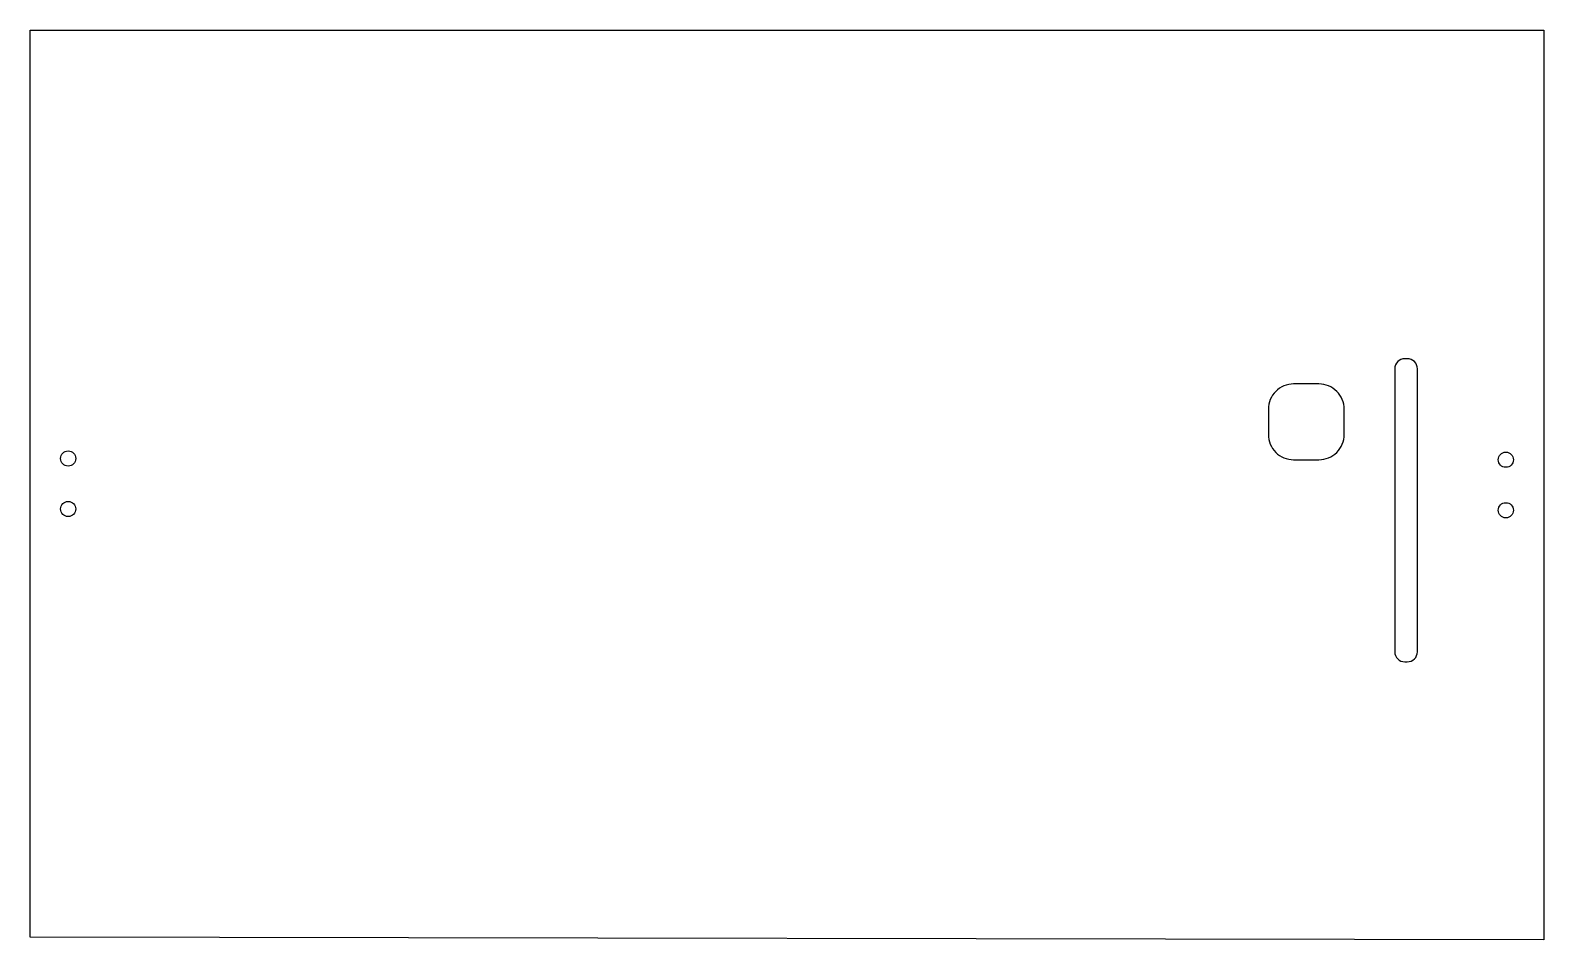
# Model space of a CAD drawing. Header units: millimetres. Extents: x -300 to -1, y -195 to -15.
import ezdxf

# ---------------------------------------------------------------- set-up
doc = ezdxf.new("R2010")
doc.units = ezdxf.units.MM
doc.layers.get('0').update_dxf_attribs({"linetype": 'CONTINUOUS'})

msp = doc.modelspace()

# ---------------------------------------------------------------- linework, layer by layer
msp.add_lwpolyline([(-300.01, -194.5), (-300.01, -15), (-0.51, -15), (-0.51, -195)], close=True)
for points in [[(-27.51, -80), (-28, -80, 0.414214), (-30, -82), (-30, -138, 0.414214), (-28, -140), (-27.51, -140, 0.414214), (-25.51, -138), (-25.51, -82, 0.414214)], [(-40, -95), (-40, -90, 0.414214), (-45, -85), (-50, -85, 0.414214), (-55, -90), (-55, -95, 0.414214), (-50, -100), (-45, -100, 0.414214)]]:
    msp.add_lwpolyline(points, format="xyb", close=True)
for centre in [(-292.51, -99.75), (-8.01, -100), (-292.51, -109.75), (-8.01, -110)]:
    msp.add_circle(centre, 1.5)

doc.saveas('drawing.dxf')
